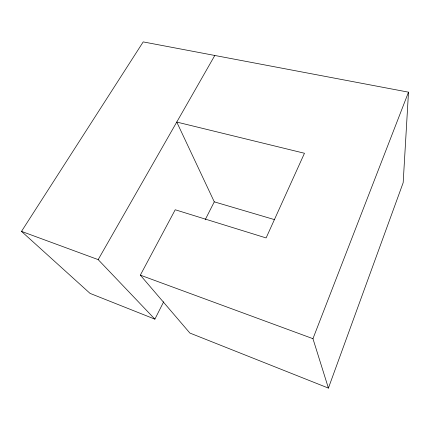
<?xml version="1.0" encoding="UTF-8"?>
<svg xmlns="http://www.w3.org/2000/svg" width="430" height="430" viewBox="0 0 430 430"><rect width="100%" height="100%" fill="white"/><g stroke="black" fill="none" stroke-linecap="round" stroke-linejoin="round"><path stroke-width="0.64" d="M163.674 301.79L154.886 319.146L90.047 293.384L21.5 231.388L143.201 41.903L408.5 92.165L403.168 182.702L328.412 388.096L189.877 333.051L140.336 275.141L175.22 209.765L266.111 237.935L304.467 153.263L176.757 122.061L214.28 201.842L274.442 219.612M328.412 388.096L312.949 338.684L408.5 92.165M205.185 219.794L214.28 201.842M154.886 319.146L98.174 259.618L214.801 55.47M21.5 231.388L98.174 259.618M140.336 275.141L312.949 338.684"/></g></svg>
